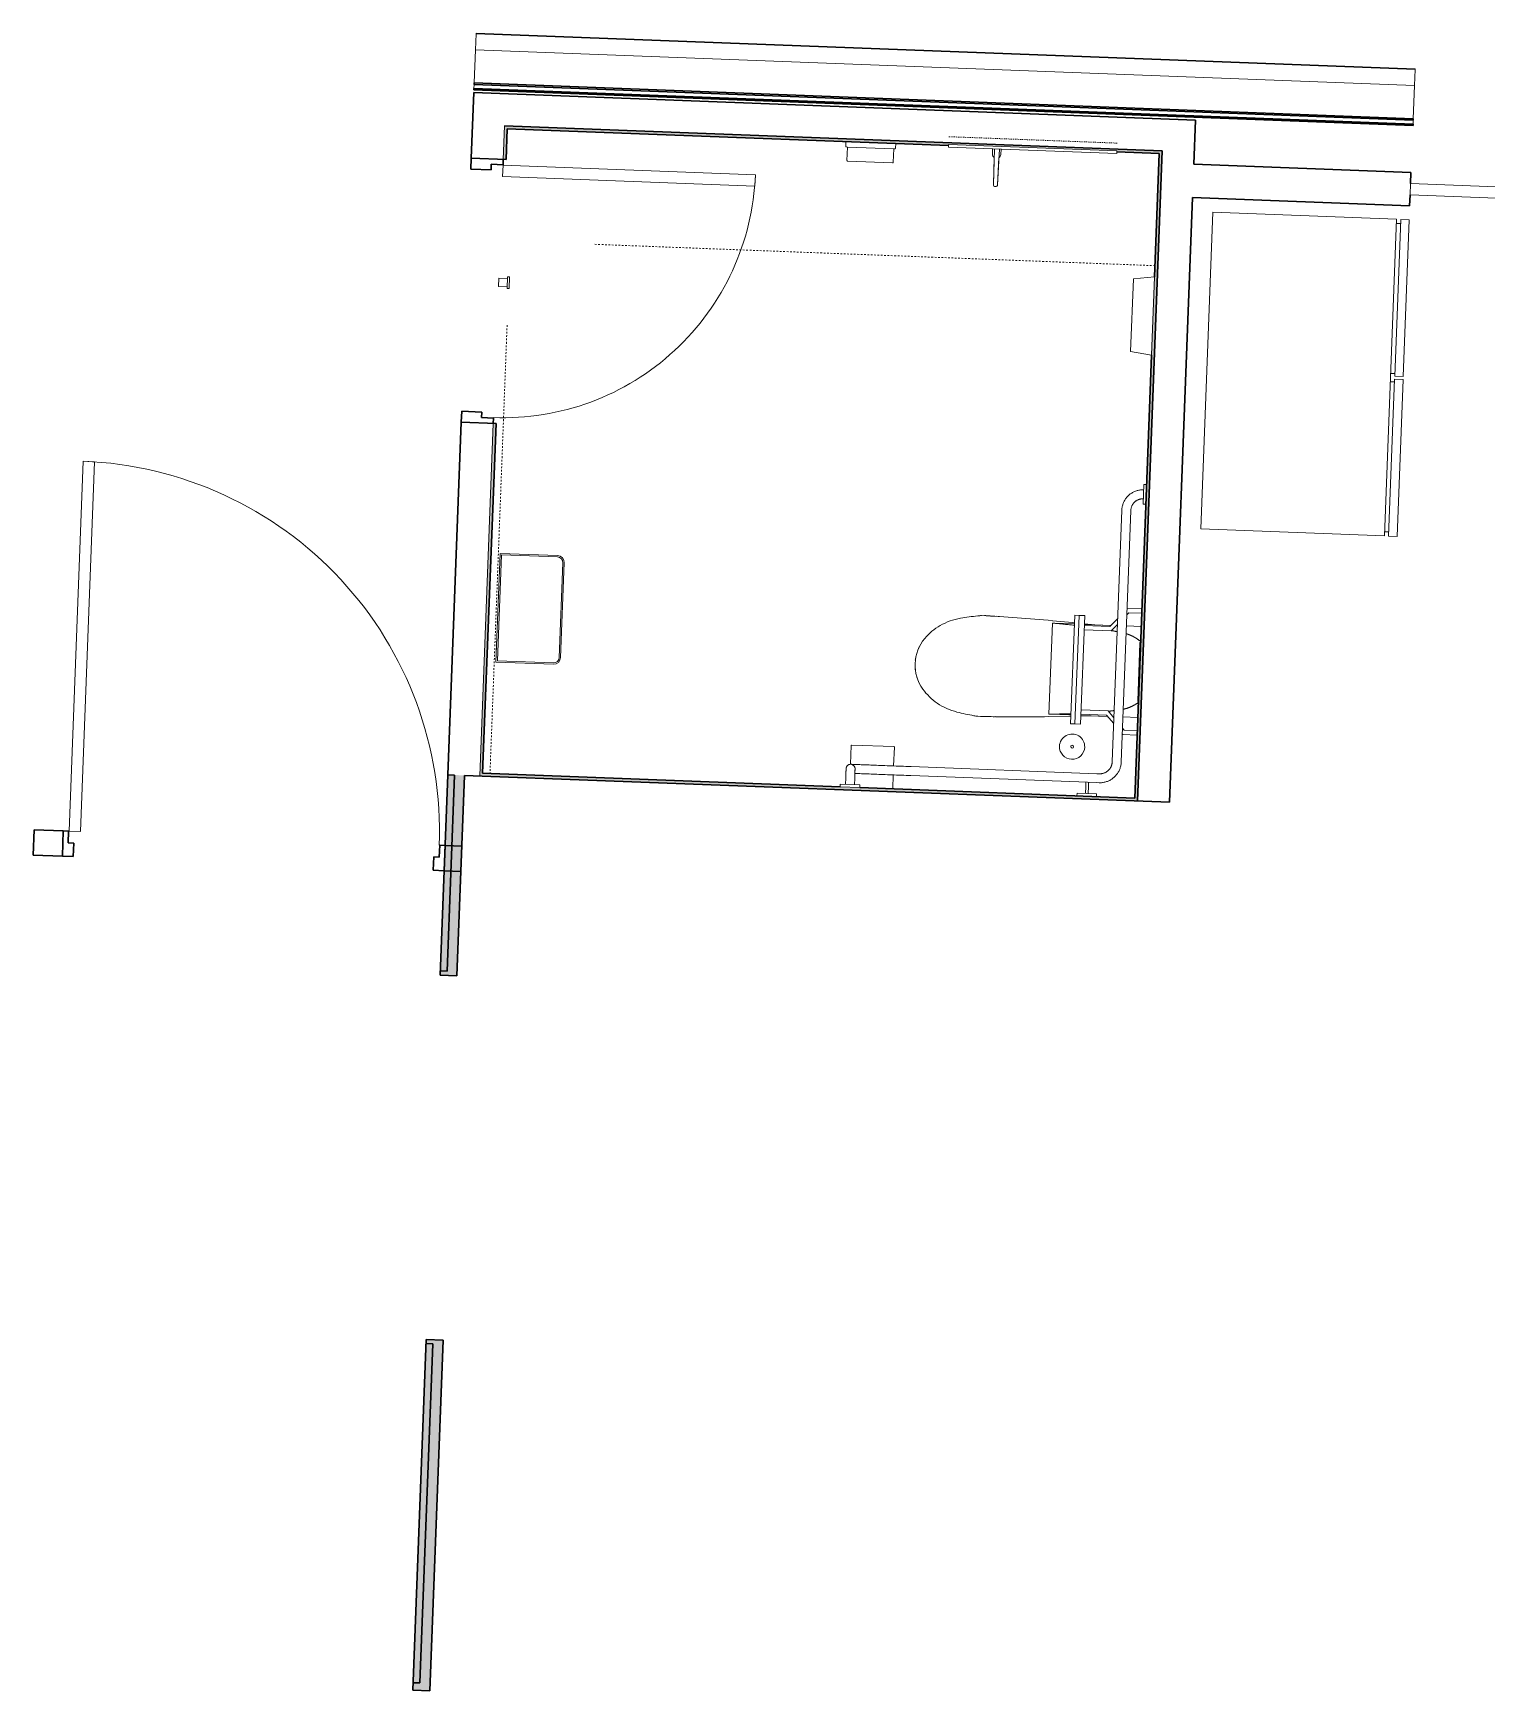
# Model space of a CAD drawing. Header units: millimetres. Extents: x 17567 to 83301, y -4294 to 56331.
# Drawn here: x 54604 to 59786, y 31889 to 37800 of the extents above; entities that cross this region are included whole.
import ezdxf

# ---------------------------------------------------------------- set-up
doc = ezdxf.new("R2010")
doc.units = ezdxf.units.MM
doc.header["$MEASUREMENT"] = 0
doc.linetypes.add('Aligning Line', pattern=[11.999999, 6, -6])
doc.linetypes.add('Dash', pattern=[6.35, 3.175, -3.175])
for name, color, linetype, lineweight in [('A-DETL-GENF', 92, 'Continuous', 13), ('A-DOOR', 33, 'Continuous', 13), ('A-DOOR-FRAM', 33, 'Continuous', 30), ('A-WALL-PATT', 111, 'Continuous', 13), ('E-ELEC-EQPM', 71, 'Continuous', 13), ('I-FURN', 40, 'Continuous', 13), ('I-FURN-HDLN', 40, 'Dash', 13), ('I-WALL', 2, 'Continuous', 13), ('P-SANR-FIXT', 6, 'Continuous', 13), ('Q-CASE', 33, 'Continuous', 13), ('Q-SPCQ', 91, 'Continuous', 13)]:
    doc.layers.add(name, color=color, linetype=linetype, lineweight=lineweight)

# ---------------------------------------------------------------- blocks, each defined once
blk = doc.blocks.new('Swing_Single_DOR1 - 2040 x 1320mm_GLASS PANEL-8264167-GA PLAN - LEVEL 11')
at = {"layer": 'A-DOOR', "lineweight": 13}
for p, q in [((-660, 1365), (-620, 1365)), ((-660, 45), (-660, 1365)), ((-620, 1365), (-620, 45)), ((-620, 45), (-660, 45))]:
    blk.add_line(p, q, dxfattribs=at)
at = {"layer": 'A-DOOR'}
blk.add_arc((-660, 45), 1320, 360, 90, dxfattribs=at)
at = {"layer": 'A-DOOR-FRAM'}
for p, q in [((-662, 45), (-681, 45)), ((-662, 3), (-662, 45)), ((-642, 3), (-662, 3)), ((-642, -45), (-642, 3)), ((662, 3), (642, 3)), ((642, 3), (642, -45)), ((681, 45), (662, 45)), ((662, 45), (662, 3)), ((-681, -45), (-642, -45)), ((642, -45), (681, -45))]:
    blk.add_line(p, q, dxfattribs=at)
blk = doc.blocks.new('BVN_Joinery_Core Wall 3_ JO-N-08 _White Board_ - BVN_Joinery_Core Wall 3_ JO-N-08 _White Board_-9767110-GA PLAN - LEVEL 11')
at = {"layer": 'Q-CASE', "lineweight": 30}
for p, q in [((5778.7, 7932.7), (5773.7, 7932.7)), ((5773.7, 7932.7), (5773.7, 4582.7)), ((5778.7, 4582.7), (5778.7, 7932.7)), ((5798.6, 7932.7), (5793.2, 7932.7)), ((5793.2, 7932.7), (5793.2, 4582.7)), ((5798.6, 4582.7), (5798.6, 7932.7)), ((5773.7, 4582.7), (5778.7, 4582.7)), ((5793.2, 4582.7), (5798.6, 4582.7))]:
    blk.add_line(p, q, dxfattribs=at)
at = {"layer": 'Q-CASE'}
for p, q in [((5778.7, 7932.7), (5793.2, 7932.7)), ((5798.6, 7932.7), (5916.6, 7932.7)), ((5916.6, 7932.7), (5974.2, 7932.7)), ((5916.6, 7932.7), (5916.6, 4582.7)), ((5974.2, 7932.7), (5976, 7932.7)), ((5974.2, 7932.7), (5974.2, 4582.7)), ((5976, 7932.7), (5976, 4582.7)), ((5793.2, 4582.7), (5778.7, 4582.7)), ((5916.6, 4582.7), (5798.6, 4582.7)), ((5974.2, 4582.7), (5916.6, 4582.7)), ((5976, 4582.7), (5974.2, 4582.7))]:
    blk.add_line(p, q, dxfattribs=at)
blk = doc.blocks.new('DDA_Waste Bin_Wall Mounted_Enware_PLU - DDA_Waste Bin_Wall Mounted_Enware_PLU-5693053-GA PLAN - LEVEL 11')
at = {"layer": 'P-SANR-FIXT'}
for p, q in [((-25964.8, 35620.5), (-26169.8, 35620.5)), ((-26169.8, 35620.5), (-26169.8, 35232.5)), ((-26164.8, 35237.5), (-26164.8, 35615.5)), ((-26164.8, 35615.5), (-25964.8, 35615.5)), ((-25944.8, 35595.5), (-25944.8, 35257.5)), ((-25939.8, 35257.5), (-25939.8, 35595.5)), ((-26169.8, 35232.5), (-25964.8, 35232.5)), ((-25964.8, 35237.5), (-26164.8, 35237.5))]:
    blk.add_line(p, q, dxfattribs=at)
for centre, radius, start, end in [((-25964.8, 35595.5), 25, 0, 90), ((-25964.8, 35595.5), 20, 0, 90), ((-25964.8, 35257.5), 25, 270, 0), ((-25964.8, 35257.5), 20, 270, 0)]:
    blk.add_arc(centre, radius, start, end, dxfattribs=at)
blk = doc.blocks.new('DDA_Paper Towel Dispenser_Simple Wall Mounted_PLU - DDA_Paper Towel Dispenser_Simple Wall Mounted_PLU-5696105-GA PLAN - LEVEL 11')
at = {"layer": 'P-SANR-FIXT'}
for p, q in [((-23875.8, 36694.8), (-23950.8, 36684.8)), ((-23950.8, 36424.8), (-23950.8, 36684.8)), ((-23875.8, 36694.8), (-23875.8, 36414.8)), ((-23950.8, 36424.8), (-23875.8, 36414.8))]:
    blk.add_line(p, q, dxfattribs=at)
blk = doc.blocks.new('DDA_Toilet Brush_BVN - DDA_Toilet Brush_BVN-5699367-GA PLAN - LEVEL 11')
at = {"layer": 'P-SANR-FIXT'}
for radius, start, end in [(45, 360, 180), (45, 180, 360), (5, 360, 180), (5, 180, 360)]:
    blk.add_arc((0, 0), radius, start, end, dxfattribs=at)
blk = doc.blocks.new('Mixer-Basin-Caroma Skandic Care - Hot_Cold-5622785-GA PLAN - LEVEL 11')
at = {"layer": 'P-SANR-FIXT'}
for p, q in [((-15.6, -82.1), (-14.8, -101)), ((-8.9, -82.1), (-7.5, -208.9)), ((-8.5, -112.5), (-7.5, -208.9)), ((8.9, -82.1), (7.5, -208.9)), ((7.5, -208.9), (8.5, -112.5)), ((14.8, -101), (15.6, -82.1))]:
    blk.add_line(p, q, dxfattribs=at)
for centre, radius, start, end in [((0, -100.4), 14.8, 182.5, 234.77396), ((0, -100.4), 14.8, 305.22604, 357.5), ((0, -208.8), 7.5, 180.61434, 359.38566)]:
    blk.add_arc(centre, radius, start, end, dxfattribs=at)
blk = doc.blocks.new('Grabrail_WC_Disabled_FUR - Grabrail Accessible Right Hand-7513747-GA PLAN - LEVEL 11')
at = {"layer": 'I-FURN'}
for p, q in [((-1119, 0), (-1119, -10)), ((-1049, -10), (-1119, -10)), ((-1049, -10), (-1049, 0)), ((-126, -53), (-1024, -53)), ((-1024, -85), (-126, -85)), ((-82, -129), (-82, -138)), ((-82, -138), (-82, -800)), ((-50, -138), (-50, -129)), ((-50, -800), (-50, -138)), ((-10, -166), (-35, -166)), ((-35, -176), (-10, -176)), ((0, -136), (-10, -136)), ((-10, -206), (-10, -136)), ((-10, -206), (0, -206)), ((-10, -1000), (-32, -1000)), ((0, -981), (-10, -981)), ((-10, -1051), (-10, -981)), ((0, -981), (0, -1051)), ((-32, -1032), (-10, -1032)), ((-10, -1051), (0, -1051))]:
    blk.add_line(p, q, dxfattribs=at)
at = {"layer": 'I-FURN', "flags": 128}
for points in [[(-1100, -10), (-1099.9, -12), (-1099.8, -15.1), (-1099.5, -18.1), (-1099, -21.1), (-1098.5, -24.1), (-1097.8, -27.1), (-1097, -30), (-1096.1, -32.9), (-1095.1, -35.8), (-1094, -38.6), (-1092.8, -41.4), (-1091.4, -44.1), (-1090, -46.8), (-1088.4, -49.4), (-1086.7, -51.9), (-1085, -54.4), (-1083.1, -56.8), (-1081.1, -59.1), (-1079.1, -61.4), (-1076.9, -63.5), (-1074.7, -65.6), (-1072.4, -67.6), (-1070, -69.5), (-1067.6, -71.3), (-1065.1, -73), (-1062.5, -74.5), (-1059.8, -76), (-1057.1, -77.4), (-1054.3, -78.7), (-1051.5, -79.8), (-1048.7, -80.9), (-1045.8, -81.8), (-1042.9, -82.6), (-1039.9, -83.3), (-1036.9, -83.9), (-1033.9, -84.4), (-1030.9, -84.7), (-1027.9, -84.9), (-1024.8, -85), (-1024, -85)], [(-1024, -53), (-1025.8, -53), (-1027.5, -52.9), (-1029.3, -52.7), (-1031, -52.4), (-1032.7, -52.1), (-1034.5, -51.7), (-1036.2, -51.3), (-1037.8, -50.8), (-1039.5, -50.2), (-1041.1, -49.5), (-1042.7, -48.8), (-1044.3, -48), (-1045.9, -47.2), (-1047.4, -46.3), (-1048.8, -45.3), (-1050.3, -44.3), (-1051.7, -43.2), (-1053, -42.1), (-1054.3, -40.9), (-1055.6, -39.7), (-1056.8, -38.4), (-1057.9, -37), (-1059, -35.7), (-1060, -34.2), (-1061, -32.8), (-1061.9, -31.3), (-1062.8, -29.7), (-1063.6, -28.2), (-1064.3, -26.6), (-1065, -24.9), (-1065.6, -23.3), (-1066.2, -21.6), (-1066.6, -19.9), (-1067, -18.2), (-1067.4, -16.5), (-1067.6, -14.7), (-1067.8, -13), (-1067.9, -11.2), (-1068, -10)], [(-50, -129), (-50.1, -126), (-50.2, -122.9), (-50.5, -119.9), (-51, -116.9), (-51.5, -113.9), (-52.2, -110.9), (-53, -108), (-53.9, -105.1), (-54.9, -102.2), (-56, -99.4), (-57.2, -96.6), (-58.6, -93.9), (-60, -91.2), (-61.6, -88.6), (-63.3, -86.1), (-65, -83.6), (-66.9, -81.2), (-68.9, -78.9), (-70.9, -76.6), (-73.1, -74.5), (-75.3, -72.4), (-77.6, -70.4), (-80, -68.5), (-82.4, -66.7), (-84.9, -65), (-87.5, -63.5), (-90.2, -62), (-92.9, -60.6), (-95.7, -59.3), (-98.5, -58.2), (-101.3, -57.1), (-104.2, -56.2), (-107.1, -55.4), (-110.1, -54.7), (-113.1, -54.1), (-116.1, -53.6), (-119.1, -53.3), (-122.1, -53.1), (-125.2, -53), (-126, -53)], [(-126, -85), (-124.2, -85), (-122.5, -85.1), (-120.7, -85.3), (-119, -85.6), (-117.3, -85.9), (-115.5, -86.3), (-113.8, -86.7), (-112.2, -87.2), (-110.5, -87.8), (-108.9, -88.5), (-107.3, -89.2), (-105.7, -90), (-104.1, -90.8), (-102.6, -91.7), (-101.2, -92.7), (-99.7, -93.7), (-98.3, -94.8), (-97, -95.9), (-95.7, -97.1), (-94.4, -98.3), (-93.2, -99.6), (-92.1, -101), (-91, -102.3), (-90, -103.8), (-89, -105.2), (-88.1, -106.7), (-87.2, -108.3), (-86.4, -109.8), (-85.7, -111.4), (-85, -113.1), (-84.4, -114.7), (-83.8, -116.4), (-83.4, -118.1), (-83, -119.8), (-82.6, -121.5), (-82.4, -123.3), (-82.2, -125), (-82.1, -126.8), (-82, -128.5), (-82, -129)], [(-50.2, -166), (-49.1, -166), (-48.1, -166), (-47, -166), (-45.9, -166), (-44.7, -166), (-43.6, -166), (-42.4, -166), (-41.3, -166), (-40.1, -166), (-38.9, -166), (-37.7, -166), (-36.5, -166), (-35.3, -166), (-35, -166)], [(-35, -176), (-36.2, -176), (-37.4, -176), (-38.6, -176), (-39.8, -176), (-41, -176), (-42.1, -176), (-43.3, -176), (-44.4, -176), (-45.6, -176), (-46.7, -176), (-47.8, -176), (-48.9, -176), (-49.9, -176)], [(-82, -1014.4), (-82, -1013.2), (-82, -1011.7), (-82, -1009.8), (-82, -1007.6), (-82, -1005), (-82, -1002.2), (-82, -998.9), (-82, -995.4), (-82, -991.6), (-82, -987.4), (-82, -983), (-82, -978.3), (-82, -973.3), (-82, -968), (-82, -962.4), (-82, -956.6), (-82, -950.5), (-82, -944.2), (-82, -937.6), (-82, -930.9), (-82, -923.9), (-82, -916.7), (-82, -909.3), (-82, -901.8), (-82, -894.1), (-82, -886.3), (-82, -878.3), (-82, -870.2), (-82, -861.9), (-82, -853.6), (-82, -845.2), (-82, -836.7), (-82, -828.2), (-82, -819.6), (-82, -811), (-82, -802.3), (-82, -800)], [(-50, -800), (-50, -808.6), (-50, -817.3), (-50, -825.9), (-50, -834.4), (-50, -842.9), (-50, -851.3), (-50, -859.7), (-50, -867.9), (-50, -876.1), (-50, -884.1), (-50, -892), (-50, -899.7), (-50, -907.3), (-50, -914.7), (-50, -922), (-50, -929), (-50, -935.8), (-50, -942.4), (-50, -948.8), (-50, -954.9), (-50, -960.8), (-50, -966.5), (-50, -971.8), (-50, -976.9), (-50, -981.8), (-50, -986.3), (-50, -990.5), (-50, -994.4), (-50, -998), (-50, -1000.6)], [(-58.2, -1000), (-59.1, -1000), (-59.9, -1000), (-60.6, -1000), (-61.3, -1000), (-62, -1000), (-62.6, -1000), (-63.2, -1000), (-63.7, -1000), (-64.2, -1000), (-64.6, -1000), (-64.9, -1000), (-65.2, -1000), (-65.5, -1000), (-65.7, -1000), (-65.9, -1000), (-66, -1000), (-66, -1000)], [(-32, -1000), (-33.4, -1000), (-34.7, -1000), (-36.1, -1000), (-37.4, -1000), (-38.8, -1000), (-40.1, -1000), (-41.4, -1000), (-42.7, -1000), (-44, -1000), (-45.2, -1000), (-46.5, -1000), (-47.7, -1000), (-48.9, -1000), (-50.1, -1000), (-51.2, -1000), (-52.3, -1000), (-53.4, -1000), (-54.4, -1000), (-55.4, -1000), (-56.4, -1000), (-57.3, -1000), (-58.2, -1000)], [(-74.5, -1029.6), (-75, -1029.2), (-75.6, -1028.8), (-76.1, -1028.4), (-76.6, -1028), (-77, -1027.6), (-77.5, -1027.1), (-77.9, -1026.7), (-78.3, -1026.2), (-78.7, -1025.7), (-79.1, -1025.2), (-79.5, -1024.6)], [(-66, -1032), (-66.6, -1032), (-67.3, -1031.9), (-67.9, -1031.9), (-68.5, -1031.8), (-69.2, -1031.7), (-69.8, -1031.5)], [(-62.7, -1031.6), (-63.3, -1031.8), (-63.9, -1031.9), (-64.5, -1031.9), (-65.2, -1032), (-65.8, -1032), (-66, -1032)], [(-66, -1032), (-66, -1032), (-65.9, -1032), (-65.8, -1032), (-65.6, -1032), (-65.3, -1032), (-65, -1032), (-64.7, -1032), (-64.3, -1032), (-63.8, -1032), (-63.3, -1032), (-62.8, -1032), (-62.2, -1032), (-61.5, -1032), (-60.8, -1032), (-60.1, -1032), (-59.3, -1032), (-58.4, -1032), (-57.6, -1032), (-56.6, -1032), (-55.7, -1032), (-54.7, -1032), (-53.7, -1032), (-52.6, -1032), (-51.5, -1032), (-50.4, -1032), (-49.2, -1032), (-48, -1032), (-46.8, -1032), (-45.6, -1032), (-44.3, -1032), (-43, -1032), (-41.7, -1032), (-40.4, -1032), (-39.1, -1032), (-37.8, -1032), (-36.4, -1032), (-35.1, -1032), (-33.7, -1032), (-32.4, -1032), (-32, -1032)]]:
    blk.add_lwpolyline(points, dxfattribs=at)
at = {"layer": 'I-FURN'}
for start, end in [(90, 270), (75, 180), (75, 90), (180, 284.49398), (270, 284.49398)]:
    blk.add_arc((-66, -1016), 16, start, end, dxfattribs=at)
blk = doc.blocks.new('DDA_Caroma_Leda_Care_800_BVN - Caroma Leda Care-5667021-GA PLAN - LEVEL 11')
at = {"layer": 'P-SANR-FIXT', "linetype": 'Aligning Line'}
for p, q in [((-1450, 454.6), (-1450, -1545.4)), ((-1150, -1845.4), (450, -1845.4))]:
    blk.add_line(p, q, dxfattribs=at)
at = {"layer": 'P-SANR-FIXT'}
for p, q in [((-225, 454.6), (-225, 403.5)), ((-209.7, 408.2), (-209.7, 454.6)), ((-162.4, 401.6), (-162.4, 454.6)), ((-162.4, 454.6), (-162.4, 401.6)), ((-105, 454.6), (-105, 452.1)), ((-105, 452.1), (-103, 452.1)), ((-103, 452.1), (-105, 452.1)), ((103, 452.1), (-103, 452.1)), ((103, 452.1), (105, 452.1)), ((105, 452.1), (103, 452.1)), ((105, 452.1), (105, 454.6)), ((162.4, 454.6), (162.4, 401.6)), ((162.4, 401.6), (162.4, 454.6)), ((209.7, 454.6), (209.7, 408.2)), ((225, 403.5), (225, 454.6)), ((-225, 403.5), (-222.9, 401.6)), ((-202.3, 401.6), (-209.7, 408.2)), ((-187.3, 369.6), (-157.7, 342.9)), ((-142.7, 347.9), (-166.8, 369.6)), ((-162.4, 365.6), (-162.4, 369.6)), ((-162.4, 369.6), (-162.4, 365.6)), ((166.9, 369.7), (142.7, 347.9)), ((157.7, 342.9), (187.4, 369.7)), ((162.4, 369.7), (162.4, 365.6)), ((162.4, 365.6), (162.4, 369.7)), ((209.7, 408.2), (202.3, 401.6)), ((222.9, 401.6), (225, 403.5)), ((-162.4, 251.7), (-162.4, 347.1)), ((-162.4, 347.1), (-162.4, 288.7)), ((-157.7, 342.9), (-157.7, 251.7)), ((-142.7, 251.7), (-142.7, 347.9)), ((142.7, 347.9), (142.7, 251.7)), ((157.7, 251.7), (157.7, 342.9)), ((162.4, 347.1), (162.4, 251.7)), ((162.4, 288.7), (162.4, 347.1)), ((193.5, 251.7), (-193.5, 251.7)), ((-193.5, 251.7), (-193.5, 231.7)), ((-162.4, 288.7), (-164.5, 251.7)), ((164.5, 251.7), (162.4, 288.7)), ((193.5, 231.7), (193.5, 251.7)), ((-193.5, 231.7), (193.5, 231.7)), ((-193.5, 231.7), (-193.5, 216.3)), ((193.5, 216.3), (-193.5, 216.3)), ((-167, 209), (-171.1, 137.6)), ((-166.6, 216.3), (-167, 209)), ((-162.4, 137.6), (-162.4, 216.3)), ((162.4, 216.3), (162.4, 137.6)), ((167, 209), (166.6, 216.3)), ((171.1, 137.6), (167, 209)), ((193.5, 216.3), (193.5, 231.7)), ((162.4, 137.6), (-162.4, 137.6))]:
    blk.add_line(p, q, dxfattribs=at)
at = {"layer": 'P-SANR-FIXT', "flags": 128}
for points in [[(-108.8, 454.6), (-109.3, 453.9), (-109.7, 453.4), (-110.4, 452.5), (-110.7, 452.1), (-111.4, 451.2), (-112, 450.2), (-112.5, 449.6), (-112.8, 449.2), (-113.3, 448.4), (-113.7, 447.9), (-114.3, 447), (-114.9, 446.1), (-115.3, 445.4), (-115.6, 445), (-116.1, 444.2), (-116.8, 443.2), (-117.1, 442.6), (-117.4, 442.2), (-117.9, 441.3), (-118.3, 440.7), (-118.6, 440.3), (-119.1, 439.4), (-119.4, 439), (-119.9, 438.1), (-120.3, 437.3), (-120.7, 436.7), (-120.9, 436.3), (-121.3, 435.5), (-121.8, 434.7), (-122, 434.2), (-122.4, 433.6), (-122.9, 432.6), (-123.4, 431.6), (-123.7, 431.1), (-124.2, 430.1), (-124.4, 429.6), (-124.8, 428.8), (-125.3, 427.8), (-125.6, 427.3), (-125.9, 426.6), (-126.3, 425.8), (-126.4, 425.4), (-126.7, 424.9), (-126.9, 424.5), (-127.2, 423.7), (-127.4, 423.3), (-127.7, 422.6), (-128.1, 421.8), (-128.3, 421.3), (-128.7, 420.3), (-129.1, 419.2), (-129.4, 418.7), (-129.7, 417.9), (-130, 417.2), (-130.1, 416.8), (-130.4, 416), (-130.6, 415.6), (-130.8, 415), (-131.1, 414.3), (-131.2, 413.9), (-131.4, 413.4), (-131.6, 412.6), (-131.9, 411.8), (-132, 411.4), (-132.3, 410.6), (-132.4, 410.2), (-132.6, 409.6), (-132.8, 409), (-132.9, 408.6), (-133.2, 407.8), (-133.3, 407.3), (-133.5, 406.5), (-133.7, 405.7), (-133.9, 405.1), (-134, 404.8), (-134.2, 404), (-134.4, 403.4), (-134.5, 402.9), (-134.7, 402)], [(134.7, 402), (134.5, 402.9), (134.4, 403.4), (134.2, 404), (134, 404.8), (133.9, 405.1), (133.7, 405.7), (133.5, 406.5), (133.3, 407.3), (133.2, 407.8), (132.9, 408.6), (132.8, 409), (132.6, 409.6), (132.4, 410.2), (132.3, 410.6), (132, 411.4), (131.9, 411.8), (131.6, 412.6), (131.4, 413.4), (131.2, 413.9), (131.1, 414.3), (130.8, 415), (130.6, 415.6), (130.4, 416), (130.1, 416.8), (130, 417.2), (129.7, 417.9), (129.4, 418.7), (129.1, 419.2), (128.7, 420.3), (128.3, 421.3), (128.1, 421.8), (127.7, 422.6), (127.4, 423.3), (127.2, 423.7), (126.9, 424.5), (126.7, 424.9), (126.4, 425.4), (126.3, 425.8), (125.9, 426.6), (125.6, 427.3), (125.3, 427.8), (124.8, 428.8), (124.4, 429.6), (124.2, 430.1), (123.7, 431.1), (123.4, 431.6), (122.9, 432.6), (122.4, 433.6), (122, 434.2), (121.8, 434.7), (121.3, 435.5), (120.9, 436.3), (120.7, 436.7), (120.3, 437.3), (119.9, 438.1), (119.4, 439), (119.1, 439.4), (118.6, 440.3), (118.3, 440.7), (117.9, 441.3), (117.4, 442.2), (117.1, 442.6), (116.8, 443.2), (116.1, 444.2), (115.6, 445), (115.3, 445.4), (114.9, 446.1), (114.3, 447), (113.7, 447.9), (113.3, 448.4), (112.8, 449.2), (112.5, 449.6), (112, 450.2), (111.4, 451.2), (110.7, 452.1), (110.4, 452.5), (109.7, 453.4), (109.3, 453.9), (108.8, 454.6)], [(-140.7, 369.5), (-141.1, 366.9), (-141.3, 365.7), (-141.7, 363.8), (-142, 361.8), (-142.2, 360.6), (-142.3, 359.7), (-142.6, 358), (-142.8, 357), (-143.1, 355), (-143.4, 352.9), (-143.6, 351.6), (-143.7, 350.7), (-144, 348.9)], [(144, 348.9), (143.7, 350.7), (143.6, 351.6), (143.4, 352.9), (143.1, 355), (142.8, 357), (142.6, 358), (142.3, 359.7), (142.2, 360.6), (142, 361.8), (141.7, 363.8), (141.3, 365.7), (141.1, 366.9), (140.7, 369.5)], [(-157.7, 216.3), (-157.9, 212.8), (-158.1, 210.4), (-158.4, 205.6), (-158.6, 203.2), (-158.9, 198.5), (-159.2, 193.7), (-159.4, 190.5), (-159.6, 188.4), (-159.8, 184.2), (-160.1, 180.1), (-160.2, 178), (-160.4, 175), (-160.7, 170.4), (-160.9, 165.8), (-161, 163.5), (-161.3, 158.9), (-161.4, 156.6), (-161.6, 153.1), (-161.8, 148.5), (-162, 146.2), (-162.1, 142.8), (-162.4, 137.6)], [(162.4, 137.6), (162.1, 142.8), (162, 146.2), (161.8, 148.5), (161.6, 153.1), (161.4, 156.6), (161.3, 158.9), (161, 163.5), (160.9, 165.8), (160.7, 170.4), (160.4, 175), (160.2, 178), (160.1, 180.1), (159.8, 184.2), (159.6, 188.4), (159.4, 190.5), (159.2, 193.7), (158.9, 198.5), (158.6, 203.2), (158.4, 205.6), (158.1, 210.4), (157.9, 212.8), (157.7, 216.3)]]:
    blk.add_lwpolyline(points, dxfattribs=at)
at = {"layer": 'P-SANR-FIXT'}
for centre, radius, start, end in [((4961.8, -159.5), 5141.6, 176.68743, 179.51041), ((-4961.8, -159.5), 5141.6, 0.48959, 3.31257), ((143.5, -106.4), 326.4, 170.37255, 172.03736), ((-143.5, -106.4), 326.4, 7.96264, 9.62745), ((26, -100.8), 206.1, 175.61593, 181.27766), ((26, -100.8), 206.1, 184.09989, 187.93258), ((-26, -100.8), 206.1, 352.06742, 355.90011), ((-26, -100.8), 206.1, 358.72234, 4.38407), ((672, -10.8), 858.3, 187.93258, 192.06742), ((-672, -10.8), 858.3, 347.93258, 352.06742), ((50.1, -143.8), 222.4, 192.06742, 211.93258), ((-50.1, -143.8), 222.4, 328.06742, 347.93258), ((36.5, -152.3), 206.3, 211.93258, 232.06742), ((-36.5, -152.3), 206.3, 307.93258, 328.06742), ((0, -199.1), 147, 232.06742, 307.93258), ((0, -199.1), 147, 246.10735, 250.61991), ((0, -199.1), 147, 246.10735, 250.61991), ((0, -199.1), 147, 260.23319, 265.45994), ((0, -199.1), 147, 260.23319, 265.45994), ((0, -199.1), 147, 274.54006, 279.76681), ((0, -199.1), 147, 274.54006, 279.76681), ((0, -199.1), 147, 289.38009, 293.89265), ((0, -199.1), 147, 289.38009, 293.89265)]:
    blk.add_arc(centre, radius, start, end, dxfattribs=at)
blk = doc.blocks.new('rba-Soap Disp-b4112 - B-4112-7512597-GA PLAN - LEVEL 11')
at = {"layer": 'Q-SPCQ'}
for p, q in [((-24993.6, 37134.5), (-24993.6, 37118.4)), ((-24815.8, 37118.4), (-24815.8, 37134.5)), ((-24990.4, 37115.5), (-24987.3, 37115.5)), ((-24987.3, 37115.5), (-24987.3, 37067.6)), ((-24987.3, 37115.5), (-24822.2, 37115.5)), ((-24984.5, 37064.7), (-24824.9, 37064.7)), ((-24822.2, 37115.5), (-24819, 37115.5)), ((-24822.2, 37067.6), (-24822.2, 37115.5))]:
    blk.add_line(p, q, dxfattribs=at)
at = {"layer": 'Q-SPCQ', "flags": 128}
for points in [[(-24993.6, 37118.4), (-24993.6, 37118.3), (-24993.5, 37118.1), (-24993.5, 37118), (-24993.5, 37117.8), (-24993.4, 37117.8), (-24993.4, 37117.6), (-24993.3, 37117.5), (-24993.3, 37117.4), (-24993.2, 37117.3), (-24993.2, 37117.2), (-24993.1, 37117.1), (-24993.1, 37117), (-24993, 37116.9), (-24993, 37116.8), (-24992.9, 37116.7), (-24992.8, 37116.6), (-24992.8, 37116.6), (-24992.7, 37116.5), (-24992.6, 37116.4), (-24992.5, 37116.2), (-24992.5, 37116.2), (-24992.4, 37116.1), (-24992.3, 37116), (-24992.2, 37116), (-24992.1, 37115.9), (-24992, 37115.8), (-24992, 37115.8), (-24991.9, 37115.8), (-24991.8, 37115.7), (-24991.7, 37115.7), (-24991.7, 37115.6), (-24991.6, 37115.6), (-24991.5, 37115.6), (-24991.5, 37115.6), (-24991.3, 37115.5), (-24991.3, 37115.5), (-24991.2, 37115.5), (-24991.1, 37115.5), (-24991, 37115.5), (-24990.9, 37115.5), (-24990.8, 37115.5), (-24990.7, 37115.5), (-24990.7, 37115.5), (-24990.6, 37115.5), (-24990.4, 37115.5)], [(-24987.3, 37067.6), (-24987.2, 37067.4), (-24987.2, 37067.3), (-24987.2, 37067.2), (-24987.1, 37067.1), (-24987.1, 37067), (-24987, 37066.8), (-24987, 37066.7), (-24986.9, 37066.6), (-24986.9, 37066.5), (-24986.8, 37066.4), (-24986.8, 37066.2), (-24986.7, 37066.2), (-24986.7, 37066.1), (-24986.6, 37066), (-24986.5, 37065.9), (-24986.5, 37065.8), (-24986.4, 37065.7), (-24986.3, 37065.5), (-24986.2, 37065.5), (-24986.2, 37065.4), (-24986.1, 37065.3), (-24985.9, 37065.2), (-24985.9, 37065.2), (-24985.8, 37065.1), (-24985.7, 37065), (-24985.6, 37065), (-24985.6, 37065), (-24985.4, 37064.9), (-24985.4, 37064.9), (-24985.3, 37064.8), (-24985.2, 37064.8), (-24985.1, 37064.8), (-24985, 37064.7), (-24984.9, 37064.7), (-24984.8, 37064.7), (-24984.7, 37064.7), (-24984.7, 37064.7), (-24984.6, 37064.7), (-24984.5, 37064.7)], [(-24824.9, 37064.7), (-24824.8, 37064.7), (-24824.8, 37064.7), (-24824.7, 37064.7), (-24824.6, 37064.7), (-24824.5, 37064.7), (-24824.4, 37064.7), (-24824.3, 37064.8), (-24824.2, 37064.8), (-24824.1, 37064.8), (-24824, 37064.9), (-24824, 37064.9), (-24823.8, 37065), (-24823.8, 37065), (-24823.7, 37065), (-24823.6, 37065.1), (-24823.5, 37065.2), (-24823.5, 37065.2), (-24823.3, 37065.3), (-24823.2, 37065.4), (-24823.2, 37065.5), (-24823.1, 37065.5), (-24823, 37065.7), (-24822.9, 37065.8), (-24822.9, 37065.9), (-24822.8, 37066), (-24822.7, 37066.1), (-24822.7, 37066.2), (-24822.6, 37066.2), (-24822.6, 37066.4), (-24822.5, 37066.5), (-24822.5, 37066.6), (-24822.4, 37066.7), (-24822.4, 37066.8), (-24822.3, 37067), (-24822.3, 37067), (-24822.3, 37067.2), (-24822.2, 37067.3), (-24822.2, 37067.4), (-24822.2, 37067.6)], [(-24819, 37115.5), (-24818.9, 37115.5), (-24818.8, 37115.5), (-24818.7, 37115.5), (-24818.6, 37115.5), (-24818.5, 37115.5), (-24818.4, 37115.5), (-24818.2, 37115.5), (-24818.2, 37115.5), (-24818.1, 37115.5), (-24818, 37115.5), (-24818, 37115.6), (-24817.9, 37115.6), (-24817.8, 37115.6), (-24817.7, 37115.6), (-24817.6, 37115.7), (-24817.5, 37115.7), (-24817.4, 37115.8), (-24817.3, 37115.8), (-24817.3, 37115.9), (-24817.1, 37116), (-24817.1, 37116), (-24817, 37116.1), (-24816.9, 37116.2), (-24816.9, 37116.2), (-24816.8, 37116.3), (-24816.7, 37116.4), (-24816.6, 37116.5), (-24816.6, 37116.6), (-24816.5, 37116.7), (-24816.4, 37116.8), (-24816.4, 37116.8), (-24816.3, 37116.9), (-24816.3, 37117), (-24816.3, 37117.1), (-24816.2, 37117.2), (-24816.1, 37117.3), (-24816.1, 37117.4), (-24816.1, 37117.5), (-24816, 37117.6), (-24816, 37117.8), (-24815.9, 37117.9), (-24815.9, 37118), (-24815.9, 37118.1), (-24815.8, 37118.2), (-24815.8, 37118.4)]]:
    blk.add_lwpolyline(points, dxfattribs=at)
blk = doc.blocks.new('Hardware_Toilet Roll Holder_RBA_PLU - B-4288-7512620-GA PLAN - LEVEL 11')
at = {"layer": 'P-SANR-FIXT'}
for p, q in [((-24892.8, 34983.8), (-24892.8, 34916.3)), ((-24740.2, 34985.3), (-24891.4, 34985.3)), ((-24738.8, 34916.4), (-24738.8, 34983.8)), ((-24738.8, 34834.5), (-24738.8, 34884.6))]:
    blk.add_line(p, q, dxfattribs=at)
at = {"layer": 'P-SANR-FIXT', "flags": 128}
for points in [[(-24891.4, 34985.3), (-24891.5, 34985.3), (-24891.5, 34985.3), (-24891.6, 34985.3), (-24891.7, 34985.2), (-24891.8, 34985.2), (-24891.9, 34985.2), (-24891.9, 34985.2), (-24892, 34985.1), (-24892, 34985.1), (-24892.1, 34985), (-24892.1, 34985), (-24892.2, 34985), (-24892.3, 34984.9), (-24892.4, 34984.8), (-24892.4, 34984.7), (-24892.4, 34984.7), (-24892.5, 34984.6), (-24892.5, 34984.5), (-24892.6, 34984.4), (-24892.6, 34984.4), (-24892.7, 34984.3), (-24892.7, 34984.2), (-24892.7, 34984.1), (-24892.8, 34984), (-24892.8, 34983.9), (-24892.8, 34983.8)], [(-24738.8, 34983.8), (-24738.8, 34983.9), (-24738.8, 34984), (-24738.9, 34984.1), (-24738.9, 34984.2), (-24739, 34984.3), (-24739, 34984.4), (-24739, 34984.4), (-24739.1, 34984.5), (-24739.1, 34984.6), (-24739.2, 34984.7), (-24739.2, 34984.7), (-24739.2, 34984.8), (-24739.3, 34984.9), (-24739.3, 34984.9), (-24739.4, 34985), (-24739.5, 34985), (-24739.5, 34985), (-24739.6, 34985.1), (-24739.6, 34985.1), (-24739.7, 34985.2), (-24739.7, 34985.2), (-24739.8, 34985.2), (-24739.9, 34985.2), (-24740, 34985.3), (-24740.1, 34985.3), (-24740.1, 34985.3), (-24740.2, 34985.3)]]:
    blk.add_lwpolyline(points, dxfattribs=at)
blk = doc.blocks.new('Swing_Single_DOR1 - 2040 x 900mm_GLASS PANEL-9710715-GA PLAN - LEVEL 11')
at = {"layer": 'A-DOOR', "lineweight": 13}
for p, q in [((-450, 957), (-410, 957)), ((-450, 57), (-450, 957)), ((-410, 957), (-410, 57)), ((-410, 57), (-450, 57))]:
    blk.add_line(p, q, dxfattribs=at)
at = {"layer": 'A-DOOR'}
blk.add_arc((-450, 57), 900, 360, 90, dxfattribs=at)
at = {"layer": 'A-DOOR-FRAM'}
for p, q in [((-452, 57), (-471, 57)), ((-452, 15), (-452, 57)), ((-432, 15), (-452, 15)), ((-432, -57), (-432, 15)), ((452, 15), (432, 15)), ((432, 15), (432, -57)), ((471, 57), (452, 57)), ((452, 57), (452, 15)), ((-471, -57), (-432, -57)), ((432, -57), (471, -57))]:
    blk.add_line(p, q, dxfattribs=at)
blk = doc.blocks.new('DDA_Towel Hook_KEUCO_PLU - DDA_Towel Hook_KEUCO_PLU-5691887-GA PLAN - LEVEL 11')
at = {"layer": 'P-SANR-FIXT'}
for p, q in [((-26180.8, 36601.2), (-26211.8, 36601.2)), ((-26211.8, 36571.2), (-26211.8, 36601.2)), ((-26173.8, 36607.2), (-26180.8, 36607.2)), ((-26180.8, 36565.2), (-26180.8, 36607.2)), ((-26180.8, 36607.2), (-26180.8, 36606.5)), ((-26173.8, 36606.5), (-26173.8, 36607.2)), ((-26173.8, 36607.2), (-26173.8, 36565.2)), ((-26211.8, 36571.2), (-26180.8, 36571.2)), ((-26180.8, 36565.9), (-26180.8, 36565.2)), ((-26180.8, 36565.2), (-26173.8, 36565.2)), ((-26173.8, 36565.2), (-26173.8, 36565.9))]:
    blk.add_line(p, q, dxfattribs=at)
blk = doc.blocks.new('Cavity Sliding_Single_DOR - 2300h x 870mm-10100733-GA PLAN - LEVEL 11')
at = {"layer": 'A-DETL-GENF'}
for p, q in [((-40, 175), (-96.6, 231.6)), ((-240, 175), (-40, 175))]:
    blk.add_line(p, q, dxfattribs=at)
at = {"layer": 'A-DOOR'}
for p, q in [((295, 20), (-575, 20)), ((-575, 20), (-575, -20)), ((295, -20), (295, 20)), ((-575, -20), (295, -20))]:
    blk.add_line(p, q, dxfattribs=at)
blk = doc.blocks.new('MIR-002_Mirror_WallMounted_SPA - MIR-002_06 600W x 1300H-10002242-GA PLAN - LEVEL 11')
at = {"layer": 'I-FURN'}
for p, q in [((-300, 5), (300, 5)), ((-300, -5), (-300, 5)), ((300, 5), (300, -5)), ((300, -5), (-300, -5))]:
    blk.add_line(p, q, dxfattribs=at)
at = {"layer": 'I-FURN-HDLN'}
blk.add_line((-300, -32.5), (300, -32.5), dxfattribs=at)
blk = doc.blocks.new('Fridge_2 Door Glass Front_Commercial_FR-03 - Commercial Fridge 2195h1130w700d-10100743-GA PLAN - LEVEL 11')
at = {"layer": 'E-ELEC-EQPM'}
for p, q in [((-510.2, 526.4), (49.8, 526.4)), ((-510.2, 526.4), (-510.2, 496.4)), ((49.8, 496.4), (-510.2, 496.4)), ((-510.2, 481.4), (619.8, 481.4)), ((-510.2, -173.6), (-510.2, 481.4)), ((-495.2, 496.4), (-495.2, 481.4)), ((39.8, 481.4), (39.8, 496.4)), ((49.8, 496.4), (49.8, 526.4)), ((59.8, 526.4), (619.8, 526.4)), ((59.8, 526.4), (59.8, 496.4)), ((619.8, 496.4), (59.8, 496.4)), ((69.8, 496.4), (69.8, 481.4)), ((604.8, 481.4), (604.8, 496.4)), ((619.8, 496.4), (619.8, 526.4)), ((619.8, 481.4), (619.8, -173.6)), ((619.8, -173.6), (-510.2, -173.6))]:
    blk.add_line(p, q, dxfattribs=at)

msp = doc.modelspace()

# ---------------------------------------------------------------- hatches: boundary and pattern name
at = {"layer": 'A-WALL-PATT'}
h = msp.add_hatch(color=256, dxfattribs=at)
h.paths.add_polyline_path([(56289.9, 37349.4), (56279.9, 37349.8), (56282.4, 37415.8), (56284.5, 37469.7), (56294.4, 37469.3)])
h.paths.add_polyline_path([(56206.1, 35150.9), (56196.1, 35151.3), (56223.3, 35865.4), (56244, 36408.4), (56254, 36408.1)])
for points in [[(58628.4, 37370.3), (58467, 37376.4), (58467.2, 37380.4), (57867.6, 37403.3), (57867.5, 37399.3), (56294.1, 37459.3), (56294.4, 37469.3), (58628.7, 37380.3)], [(58540.4, 35061.9), (58530.4, 35062.3), (58618.4, 37370.7), (58628.4, 37370.3)], [(58530.4, 35062.3), (57541.9, 35100), (57539.8, 35100.1), (56206.1, 35150.9), (56206.4, 35160.9), (58530.7, 35072.3)]]:
    msp.add_hatch(color=256, dxfattribs=at).paths.add_polyline_path(points)
h = msp.add_hatch(color=256, dxfattribs=at)
h.paths.add_polyline_path([(56114.9, 34438.9), (56054.9, 34441.2), (56070, 34836.2), (56082.1, 35155.7), (56142.1, 35153.4)])
h.paths.add_polyline_path([(56017.6, 31889.1), (55957.7, 31891.4), (56005.4, 33142.1), (56065.3, 33139.8)])

# ---------------------------------------------------------------- linework, layer by layer
at = {"layer": 'I-WALL', "lineweight": 30}
for p, q in [((56174.9, 37587.9), (56166, 37354.1)), ((58747, 37489.9), (56174.9, 37587.9)), ((58741, 37332.3), (58747, 37489.9)), ((56284.5, 37469.7), (58628.7, 37380.3)), ((56289.9, 37349.4), (56294.1, 37459.3)), ((56294.1, 37459.3), (57867.5, 37399.3)), ((58467, 37376.4), (58618.4, 37370.7)), ((58628.7, 37380.3), (58540.4, 35061.9)), ((58618.4, 37370.7), (58601.6, 36931.3)), ((56166, 37354.1), (56289.9, 37349.4)), ((59515.4, 37302.7), (58741, 37332.3)), ((59514, 37263.8), (59515.4, 37302.7)), ((58654.3, 35057.6), (58736.5, 37214.4)), ((58736.5, 37214.4), (59510.9, 37184.8)), ((59510.9, 37184.8), (59512.4, 37223.8)), ((58591, 36651.5), (58530.7, 35072.3)), ((56130.1, 36412.8), (56082.1, 35155.7)), ((56254, 36408.1), (56130.1, 36412.8)), ((56206.4, 35160.9), (56254, 36408.1)), ((56082.1, 35155.7), (56054.9, 34441.2)), ((56079.5, 34455.3), (56106.1, 35154.7)), ((56106.1, 35154.7), (56082.1, 35155.7)), ((56114.9, 34438.9), (56142.1, 35153.4)), ((56142.1, 35153.4), (58654.3, 35057.6)), ((57480.5, 35112.3), (56206.4, 35160.9)), ((58530.7, 35072.3), (57550.5, 35109.7)), ((54607.5, 34959.2), (54604, 34869.3)), ((54711.5, 34955.3), (54607.5, 34959.2)), ((54708.1, 34865.3), (54711.5, 34955.3)), ((56072.5, 34903.4), (56069.1, 34813.5)), ((56132.5, 34901.1), (56072.5, 34903.4)), ((54604, 34869.3), (54708.1, 34865.3)), ((56069.1, 34813.5), (56129.1, 34811.2)), ((56054.9, 34441.2), (56114.9, 34438.9)), ((56055.5, 34456.2), (56079.5, 34455.3)), ((56005.4, 33142.1), (55957.7, 31891.4)), ((55982.7, 31917.1), (56028.8, 33126.2)), ((56028.8, 33126.2), (56004.8, 33127.1)), ((56065.3, 33139.8), (56005.4, 33142.1)), ((56017.6, 31889.1), (56065.3, 33139.8)), ((55957.7, 31891.4), (56017.6, 31889.1)), ((55958.7, 31918), (55982.7, 31917.1))]:
    msp.add_line(p, q, dxfattribs=at)
at = {"layer": 'I-WALL'}
for p, q in [((56279.9, 37349.8), (56284.5, 37469.7)), ((56196.1, 35151.3), (56244, 36408.4))]:
    msp.add_line(p, q, dxfattribs=at)

# ---------------------------------------------------------------- block references
at = {"layer": 'A-DOOR'}
for name, p, rotation in [('Cavity Sliding_Single_DOR - 2300h x 870mm-10100733-GA PLAN - LEVEL 11', (60087.8, 37221.9), 357.816525054261), ('Swing_Single_DOR1 - 2040 x 900mm_GLASS PANEL-9710715-GA PLAN - LEVEL 11', (56205, 36881.3), 267.8165250542609), ('Swing_Single_DOR1 - 2040 x 1320mm_GLASS PANEL-8264167-GA PLAN - LEVEL 11', (55390.3, 34884.4), 357.816525054261)]:
    msp.add_blockref(name, p, dxfattribs=dict(at, rotation=rotation))
at = {"layer": 'E-ELEC-EQPM', "rotation": 267.8165250542627}
msp.add_blockref('Fridge_2 Door Glass Front_Commercial_FR-03 - Commercial Fridge 2195h1130w700d-10100743-GA PLAN - LEVEL 11', (58963.6, 36645.1), dxfattribs=at)
at = {"layer": 'I-FURN'}
for name, p, rotation in [('MIR-002_Mirror_WallMounted_SPA - MIR-002_06 600W x 1300H-10002242-GA PLAN - LEVEL 11', (58167.2, 37386.9), 177.8165250542611), ('Grabrail_WC_Disabled_FUR - Grabrail Accessible Right Hand-7513747-GA PLAN - LEVEL 11', (58530.7, 35072.3), 267.8165250542608)]:
    msp.add_blockref(name, p, dxfattribs=dict(at, rotation=rotation))
at = {"layer": 'P-SANR-FIXT'}
for name, p, rotation in [('Mixer-Basin-Caroma Skandic Care - Hot_Cold-5622785-GA PLAN - LEVEL 11', (58042.5, 37468.8), 357.816525054261), ('DDA_Caroma_Leda_Care_800_BVN - Caroma Leda Care-5667021-GA PLAN - LEVEL 11', (58093.7, 35539.3), 267.8165250542608), ('DDA_Towel Hook_KEUCO_PLU - DDA_Towel Hook_KEUCO_PLU-5691887-GA PLAN - LEVEL 11', (81062, -646.5), 357.816525054261), ('DDA_Paper Towel Dispenser_Simple Wall Mounted_PLU - DDA_Paper Towel Dispenser_Simple Wall Mounted_PLU-5696105-GA PLAN - LEVEL 11', (81062, -646.5), 357.816525054261), ('DDA_Waste Bin_Wall Mounted_Enware_PLU - DDA_Waste Bin_Wall Mounted_Enware_PLU-5693053-GA PLAN - LEVEL 11', (81062, -646.5), 357.816525054261), ('DDA_Toilet Brush_BVN - DDA_Toilet Brush_BVN-5699367-GA PLAN - LEVEL 11', (58307.6, 35255.9), 357.816525054261), ('Hardware_Toilet Roll Holder_RBA_PLU - B-4288-7512620-GA PLAN - LEVEL 11', (81062, -646.5), 357.816525054261)]:
    msp.add_blockref(name, p, dxfattribs=dict(at, rotation=rotation))
at = {"layer": 'Q-CASE', "rotation": 87.81652505426094}
msp.add_blockref('BVN_Joinery_Core Wall 3_ JO-N-08 _White Board_ - BVN_Joinery_Core Wall 3_ JO-N-08 _White Board_-9767110-GA PLAN - LEVEL 11', (63882.3, 31526.1), dxfattribs=at)
at = {"layer": 'Q-SPCQ', "rotation": 357.816525054261}
msp.add_blockref('rba-Soap Disp-b4112 - B-4112-7512597-GA PLAN - LEVEL 11', (81062, -646.5), dxfattribs=at)

doc.saveas('drawing.dxf')
